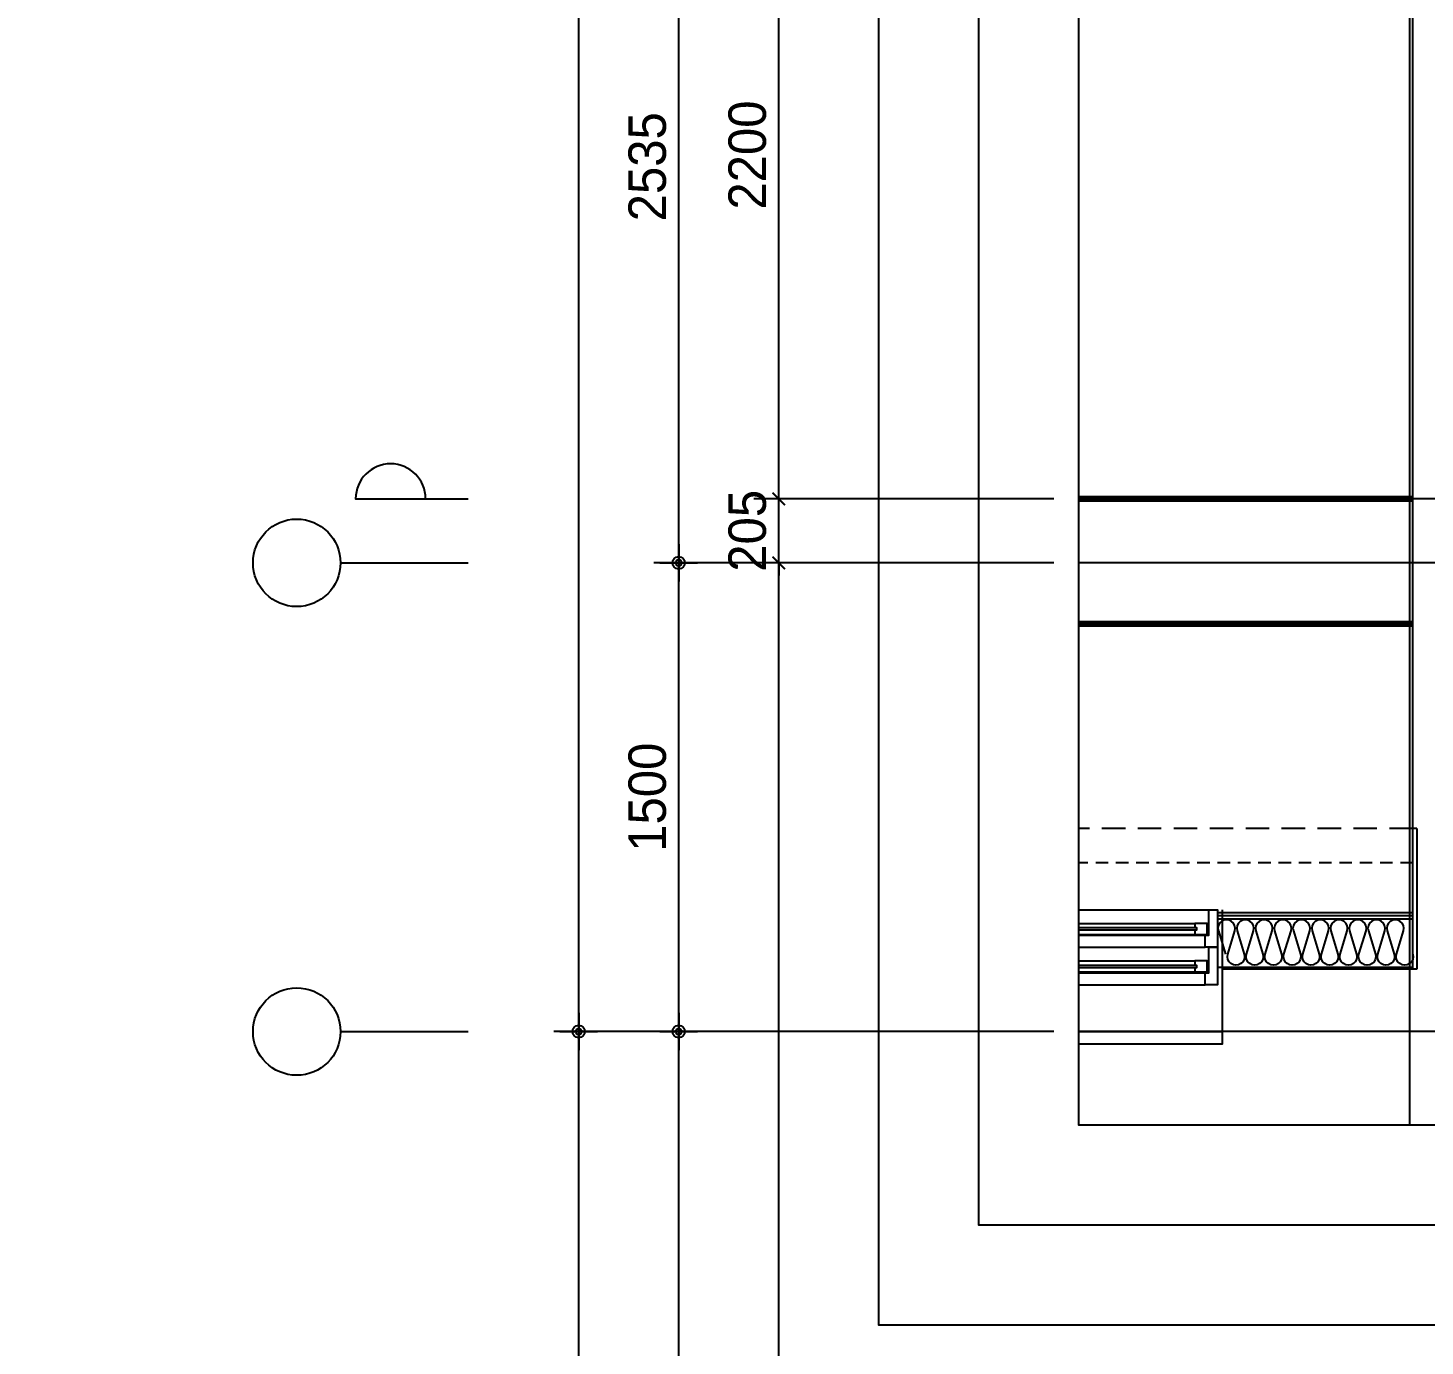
# Model space of a CAD drawing. Header units: millimetres. Extents: x -24416 to 92204, y -190080 to 23760.
# Drawn here: x 54474 to 58944, y -42982 to -38764 of the extents above; entities that cross this region are included whole.
import ezdxf
from ezdxf.xclip import XClip

# ---------------------------------------------------------------- set-up
doc = ezdxf.new("R2010")
doc.units = ezdxf.units.MM
doc.header["$LTSCALE"] = 50
doc.header["$XCLIPFRAME"] = 0
for name, pattern in [('AUDIT_D_220706163347-0', [0]), ('CEN', [62, 60, -1, 0, -1]), ('H', [1.3, 0.8, -0.5]), ('HID', [2.3, 1.5, -0.8]), ('HIDDEN', [9.525, 6.35, -3.175])]:
    doc.linetypes.add(name, pattern=pattern)
doc.layers.get('defpoints').update_dxf_attribs({"color": 139})
for name, color, linetype in [('A-치수', 7, 'AUDIT_D_220706163347-0'), ('AA-XXXX-DIMS', 7, 'Continuous'), ('CEN_CON', 1, 'CEN'), ('CEN_WALL', 12, 'CEN'), ('CONC', 2, 'Continuous'), ('dan1', 7, 'HID'), ('DIM', 7, 'AUDIT_D_220706163347-0'), ('ELE3_CON', 7, 'Continuous'), ('INS', 8, 'Continuous'), ('WAL_DRY', 7, 'Continuous'), ('WIN', 4, 'Continuous'), ('X - 단위세대$0$ETC', 6, 'Continuous'), ('커튼박스', 6, 'Continuous'), ('확장', 8, 'HIDDEN')]:
    doc.layers.add(name, color=color, linetype=linetype)
doc.layers.add('Defpoint', color=135, linetype='Continuous', plot=False)
doc.layers.add('MC', color=135, linetype='Continuous', plot=False)
doc.styles.add('HAUD01', font='Dotum.ttf')
doc.styles.add('맑은고딕', font='malgun.ttf', dxfattribs={"width": 0.9})
doc.dimstyles.new('DIM_40', dxfattribs={"dimscale": 40, "dimtxt": 3, "dimasz": 1, "dimexe": 2, "dimexo": 2, "dimgap": 1, "dimtad": 1, "dimdec": 0, "dimzin": 0, "dimdsep": 46, "dimtxsty": '맑은고딕', "dimblk1": 'DIMDOT', "dimblk2": 'DIMDOT', "dimsah": 1, "dimcen": 0.09, "dimdle": 2, "dimclrd": 7, "dimclre": 7, "dimclrt": 3, "dimadec": 0, "dimazin": 0, "dimtfac": 1, "dimtdec": 0, "dimtix": 1, "dimtmove": 2, "dimatfit": 3, "dimldrblk": 'DIMDOT', "dimfxl": 2, "dimtolj": 1, "dimtzin": 0, "dimarcsym": 0})
doc.dimstyles.new('MCDIM_40', dxfattribs={"dimscale": 40, "dimtxt": 3, "dimasz": 1, "dimexe": 2, "dimexo": 2, "dimgap": 1, "dimtad": 1, "dimdec": 0, "dimzin": 0, "dimdsep": 46, "dimtxsty": '맑은고딕', "dimblk1": 'ARCHTICK', "dimblk2": 'ARCHTICK', "dimsah": 1, "dimcen": 0.09, "dimdle": 2, "dimclrd": 7, "dimclre": 7, "dimclrt": 3, "dimadec": 0, "dimazin": 0, "dimtfac": 1, "dimtdec": 0, "dimtix": 1, "dimtmove": 2, "dimatfit": 3, "dimldrblk": 'ARCHTICK', "dimfxl": 1, "dimtolj": 1, "dimtzin": 0, "dimarcsym": 0})

# ---------------------------------------------------------------- blocks, each defined once
blk = doc.blocks.new('WIN_이중창_1800')
at = {"layer": 'Defpoint'}
for p, q in [((-15, 240), (-15, 0)), ((1785, 240), (1785, 0))]:
    blk.add_line(p, q, dxfattribs=at)
at = {"layer": 'WIN'}
blk.add_line((885, -100), (885, 340), dxfattribs=at)
at = {"layer": 'WIN', "color": 8}
for p, q in [((1742, 240), (28, 240)), ((1697, 237), (905, 237)), ((865, 196), (73, 196)), ((1697, 202), (905, 202)), ((1730, 158), (40, 158)), ((865, 161), (73, 161)), ((1730, 120), (40, 120)), ((1697, 117), (905, 117)), ((865, 76), (73, 76)), ((1697, 82), (905, 82)), ((1730, 38), (40, 38)), ((1730, 0), (40, 0)), ((865, 41), (73, 41))]:
    blk.add_line(p, q, dxfattribs=at)
at = {"layer": 'WIN'}
for points in [[(40, 158), (28, 158), (28, 240), (0, 240), (0, 120), (40, 120), (40, 158)], [(905, 216.5), (905, 202), (865, 202), (865, 237), (905, 237), (905, 222.5)], [(1697, 216.5), (1697, 202), (1737, 202), (1737, 237), (1697, 237), (1697, 222.5)], [(1730, 158), (1742, 158), (1742, 240), (1770, 240), (1770, 120), (1730, 120), (1730, 158)], [(73, 175.5), (73, 161), (33, 161), (33, 196), (73, 196), (73, 181.5)], [(872, 181.5), (872, 175.5), (66, 175.5), (66, 181.5), (872, 181.5)], [(865, 175.5), (865, 161), (905, 161), (905, 196), (865, 196), (865, 181.5)], [(1704, 222.5), (1704, 216.5), (898, 216.5), (898, 222.5), (1704, 222.5)], [(40, 38), (28, 38), (28, 120), (0, 120), (0, 0), (40, 0), (40, 38)], [(905, 96.5), (905, 82), (865, 82), (865, 117), (905, 117), (905, 102.5)], [(1704, 102.5), (1704, 96.5), (898, 96.5), (898, 102.5), (1704, 102.5)], [(1697, 96.5), (1697, 82), (1737, 82), (1737, 117), (1697, 117), (1697, 102.5)], [(1730, 38), (1742, 38), (1742, 120), (1770, 120), (1770, 0), (1730, 0), (1730, 38)], [(73, 55.5), (73, 41), (33, 41), (33, 76), (73, 76), (73, 61.5)], [(872, 61.5), (872, 55.5), (66, 55.5), (66, 61.5), (872, 61.5)], [(865, 55.5), (865, 41), (905, 41), (905, 76), (865, 76), (865, 61.5)]]:
    blk.add_lwpolyline(points, dxfattribs=at)
blk = doc.blocks.new('insul1')
blk.add_lwpolyline([(0, 0.25, 1.344031), (0.35, 0.25), (0.2, 0.75, -1.344031), (0.55, 0.75), (0.4, 0.25)], format="xyb")
blk = doc.blocks.new('U-84A(확장)1')
at = {"layer": 'CEN_CON'}
blk.add_line((0, 0), (15195, 0), dxfattribs=at)
at = {"layer": 'CEN_WALL'}
blk.add_line((0, 1500), (10995, 1500), dxfattribs=at)
at = {"layer": 'CONC'}
for p, q in [((125, 650), (125, 3915)), ((112, 650), (112, 200)), ((112, 650), (125, 650)), ((112, 200), (735, 200)), ((735, 200), (735, 0)), ((0, 0), (735, 0))]:
    blk.add_line(p, q, dxfattribs=at)
at = {"layer": 'dan1'}
blk.add_lwpolyline([(125, 650), (10375, 650), (10375, 2140), (10685, 2140)], dxfattribs=at)
at = {"layer": 'ELE3_CON'}
blk.add_line((2535, 0), (735, 0), dxfattribs=at)
at = {"layer": 'INS'}
for p, q in [((125, 200), (125, 650)), ((125, 360), (750, 360)), ((125, 205), (750, 205))]:
    blk.add_line(p, q, dxfattribs=at)
at = {"layer": 'MC'}
for p, q in [((135, -300), (135, 4265)), ((0, 1705), (10995, 1705))]:
    blk.add_line(p, q, dxfattribs=at)
at = {"layer": 'WAL_DRY'}
for p, q in [((125, 380), (750, 380)), ((125, 370), (750, 370))]:
    blk.add_line(p, q, dxfattribs=at)
at = {"layer": 'X - 단위세대$0$ETC'}
blk.add_lwpolyline([(2535, -40), (2535, 0), (735, 0), (735, -40), (2535, -40)], dxfattribs=at)
at = {"layer": '커튼박스', "linetype": 'H'}
blk.add_line((125, 540), (3145, 540), dxfattribs=at)
at = {"layer": '확장', "ltscale": 0.5, "const_width": 20, "flags": 128}
for points in [[(10685, 1705), (125, 1705)], [(10685, 1305), (125, 1305)]]:
    blk.add_lwpolyline(points, dxfattribs=at)
at = {"layer": 'INS', "xscale": 150.0000000000001, "yscale": 150.0000000000001, "zscale": 150.0000000000001, "row_count": 1, "column_count": 10, "row_spacing": 1.577721810442024e-30, "column_spacing": 60.00000000000003}
blk.add_blockref('insul1', (125, 210), dxfattribs=at)
at = {"layer": 'WIN'}
blk.add_blockref('WIN_이중창_1800', (750, 150), dxfattribs=at)
blk = doc.blocks.new('DIMDOT')
at = {"layer": 'AA-XXXX-DIMS'}
for p, q in [((0, -1.5), (0, 1.5)), ((-1.5, 0), (1.5, 0))]:
    blk.add_line(p, q, dxfattribs=at)
for radius in [0.5, 0.25]:
    blk.add_circle((0, 0), radius, dxfattribs=at)
blk = doc.blocks.new('*D507')
at = {"layer": 'defpoints', "color": 0, "transparency": 16777216}
for p in [(6082.1, -55400.4), (7682.1, -55400.4), (7682.1, -65735.4)]:
    blk.add_point(p, dxfattribs=at)
at = {"layer": 'DIM', "color": 7, "lineweight": -2, "transparency": 16777216}
for p, q in [((7602.1, -55400.4), (6002.1, -55400.4)), ((6082.1, -65695.4), (6082.1, -55440.4)), ((7602.1, -65735.4), (6002.1, -65735.4))]:
    blk.add_line(p, q, dxfattribs=at)
at = {"layer": 'DIM', "color": 7, "lineweight": -2, "transparency": 16777216, "xscale": 40, "yscale": 40, "zscale": 40}
for p, rotation in [((6082.1, -55400.4), 90), ((6082.1, -65735.4), 270)]:
    blk.add_blockref('DIMDOT', p, dxfattribs=dict(at, rotation=rotation))
at = {"layer": 'DIM', "color": 3, "transparency": 16777216, "insert": (5982, -60567.9), "char_height": 120, "attachment_point": 5, "rotation": 90, "style": 'HAUD01'}
blk.add_mtext('\\A1;10335', dxfattribs=at)
blk = doc.blocks.new('*D508')
at = {"layer": 'defpoints', "color": 0, "transparency": 16777216}
for p in [(6402.1, -64235.4), (7682.1, -64235.4), (7682.1, -65735.4)]:
    blk.add_point(p, dxfattribs=at)
at = {"layer": 'DIM', "color": 7, "lineweight": -2, "transparency": 16777216}
for p, q in [((7602.1, -64235.4), (6322.1, -64235.4)), ((6402.1, -65695.4), (6402.1, -64275.4)), ((7602.1, -65735.4), (6322.1, -65735.4))]:
    blk.add_line(p, q, dxfattribs=at)
at = {"layer": 'DIM', "color": 7, "lineweight": -2, "transparency": 16777216, "xscale": 40, "yscale": 40, "zscale": 40}
for p, rotation in [((6402.1, -64235.4), 90), ((6402.1, -65735.4), 270)]:
    blk.add_blockref('DIMDOT', p, dxfattribs=dict(at, rotation=rotation))
at = {"layer": 'DIM', "color": 3, "transparency": 16777216, "insert": (6302, -64985.4), "char_height": 120, "attachment_point": 5, "rotation": 90, "style": 'HAUD01'}
blk.add_mtext('\\A1;1500', dxfattribs=at)
blk = doc.blocks.new('*D509')
at = {"layer": 'defpoints', "color": 0, "transparency": 16777216}
for p in [(6402.1, -61700.4), (7682.1, -61700.4), (7682.1, -64235.4)]:
    blk.add_point(p, dxfattribs=at)
at = {"layer": 'DIM', "color": 7, "lineweight": -2, "transparency": 16777216}
for p, q in [((7602.1, -61700.4), (6322.1, -61700.4)), ((6402.1, -64195.4), (6402.1, -61740.4)), ((7602.1, -64235.4), (6322.1, -64235.4))]:
    blk.add_line(p, q, dxfattribs=at)
at = {"layer": 'DIM', "color": 7, "lineweight": -2, "transparency": 16777216, "xscale": 40, "yscale": 40, "zscale": 40}
for p, rotation in [((6402.1, -61700.4), 90), ((6402.1, -64235.4), 270)]:
    blk.add_blockref('DIMDOT', p, dxfattribs=dict(at, rotation=rotation))
at = {"layer": 'DIM', "color": 3, "transparency": 16777216, "insert": (6302, -62967.9), "char_height": 120, "attachment_point": 5, "rotation": 90, "style": 'HAUD01'}
blk.add_mtext('\\A1;2535', dxfattribs=at)
blk = doc.blocks.new('_ArchTick')
at = {"color": 0, "linetype": 'ByBlock', "const_width": 0.15}
blk.add_lwpolyline([(-0.5, -0.5), (0.5, 0.5)], dxfattribs=at)
blk = doc.blocks.new('*D513')
at = {"layer": 'defpoints', "color": 0, "transparency": 16777216}
for p in [(6722.1, -64030.4), (7682.1, -64030.4), (7682.1, -64235.4)]:
    blk.add_point(p, dxfattribs=at)
at = {"layer": 'DIM', "color": 7, "lineweight": -2, "transparency": 16777216}
for p, q in [((6722.1, -64030.4), (6722.1, -63990.4)), ((7602.1, -64030.4), (6642.1, -64030.4)), ((6722.1, -64235.4), (6722.1, -64030.4)), ((7602.1, -64235.4), (6642.1, -64235.4)), ((6722.1, -64235.4), (6722.1, -64275.4))]:
    blk.add_line(p, q, dxfattribs=at)
at = {"layer": 'DIM', "color": 7, "lineweight": -2, "transparency": 16777216, "xscale": 40, "yscale": 40, "zscale": 40}
for p, rotation in [((6722.1, -64030.4), 270), ((6722.1, -64235.4), 90)]:
    blk.add_blockref('_ArchTick', p, dxfattribs=dict(at, rotation=rotation))
at = {"layer": 'DIM', "color": 3, "transparency": 16777216, "insert": (6622, -64132.9), "char_height": 120, "attachment_point": 5, "rotation": 90, "style": 'HAUD01'}
blk.add_mtext('\\A1;205', dxfattribs=at)
blk = doc.blocks.new('*D514')
at = {"layer": 'defpoints', "color": 0, "transparency": 16777216}
for p in [(6722.1, -61830.4), (7682.1, -61830.4), (7682.1, -64030.4)]:
    blk.add_point(p, dxfattribs=at)
at = {"layer": 'DIM', "color": 7, "lineweight": -2, "transparency": 16777216}
for p, q in [((6722.1, -64110.4), (6722.1, -61750.4)), ((7602.1, -61830.4), (6642.1, -61830.4)), ((7602.1, -64030.4), (6642.1, -64030.4))]:
    blk.add_line(p, q, dxfattribs=at)
at = {"layer": 'DIM', "color": 7, "lineweight": -2, "transparency": 16777216, "xscale": 40, "yscale": 40, "zscale": 40}
for p, rotation in [((6722.1, -61830.4), 90), ((6722.1, -64030.4), 270)]:
    blk.add_blockref('_ArchTick', p, dxfattribs=dict(at, rotation=rotation))
at = {"layer": 'DIM', "color": 3, "transparency": 16777216, "insert": (6622, -62930.4), "char_height": 120, "attachment_point": 5, "rotation": 90, "style": 'HAUD01'}
blk.add_mtext('\\A1;2200', dxfattribs=at)
blk = doc.blocks.new('중심')
at = {"layer": 'DIM'}
blk.add_line((-350, 0), (0, 0), dxfattribs=at)
blk.add_circle((-470, 0), 120, dxfattribs=at)
blk = doc.blocks.new('DIM-1108')
at = {"layer": 'DIM'}
blk.add_lwpolyline([(5592.2, -64030.4, 1), (5368.2, -64030.4), (5728.2, -64030.4)], format="xyb", dxfattribs=at)
at = {"layer": 'A-치수', "xscale": 1.166666666666666, "yscale": 1.166666666666666, "zscale": 1.166666666666666}
for p in [(5728.2, -64235.4), (5728.2, -65735.4)]:
    blk.add_blockref('중심', p, dxfattribs=at)
at = {"layer": 'DIM'}
for base, p1, p2, dimstyle, override, picture, middle in [((6082.1, -55400.4), (7682.1, -65735.4), (7682.1, -55400.4), 'DIM_40', {"dimscale": 40, "dimtxsty": 'HAUD01'}, '*D507', (5982, -60567.9)), ((6402.1, -61700.4), (7682.1, -64235.4), (7682.1, -61700.4), 'DIM_40', {"dimscale": 40, "dimtxsty": 'HAUD01'}, '*D509', (6302, -62967.9)), ((6722.1, -61830.4), (7682.1, -64030.4), (7682.1, -61830.4), 'MCDIM_40', {"dimtxsty": 'HAUD01'}, '*D514', (6622, -62930.4)), ((6722.1, -64030.4), (7682.1, -64235.4), (7682.1, -64030.4), 'MCDIM_40', {"dimtxsty": 'HAUD01'}, '*D513', (6622, -64132.9)), ((6402.1, -64235.4), (7682.1, -65735.4), (7682.1, -64235.4), 'DIM_40', {"dimscale": 40, "dimtxsty": 'HAUD01'}, '*D508', (6302, -64985.4))]:
    dim = blk.add_linear_dim(base=base, p1=p1, p2=p2, angle=90, dimstyle=dimstyle, override=override, dxfattribs=at)
    dim.commit()
    dim.dimension.update_dxf_attribs({"geometry": picture, "text_midpoint": middle})

msp = doc.modelspace()

# ---------------------------------------------------------------- linework, layer by layer
at = {"layer": 'defpoints'}
for points in [[(75865.2, -43875.4), (56236, -43875.4), (56236, -26950.4), (75865.2, -26950.4)], [(75545.2, -43555.4), (56556, -43555.4), (56556, -27270.4), (75545.2, -27270.4)], [(75225.2, -43235.4), (56876, -43235.4), (56876, -27590.4), (75225.2, -27590.4)], [(74905.2, -42915.4), (57196, -42915.4), (57196, -27910.4), (74905.2, -27910.4)], [(74585.2, -42595.4), (57516, -42595.4), (57516, -28230.4), (74585.2, -28230.4)], [(74265.2, -42275.4), (57836, -42275.4), (57836, -28550.4), (74265.2, -28550.4)]]:
    msp.add_lwpolyline(points, close=True, dxfattribs=at)

# ---------------------------------------------------------------- block references
msp.add_blockref('DIM-1108', (50153.9, 23760))
ref = msp.add_blockref('U-84A(확장)1', (59030.2, -41975.4), dxfattribs=dict(xscale=-1))
XClip(ref).set_block_clipping_path([(-15235, -300), (1194.1410816024, 13425)])

doc.saveas('drawing.dxf')
